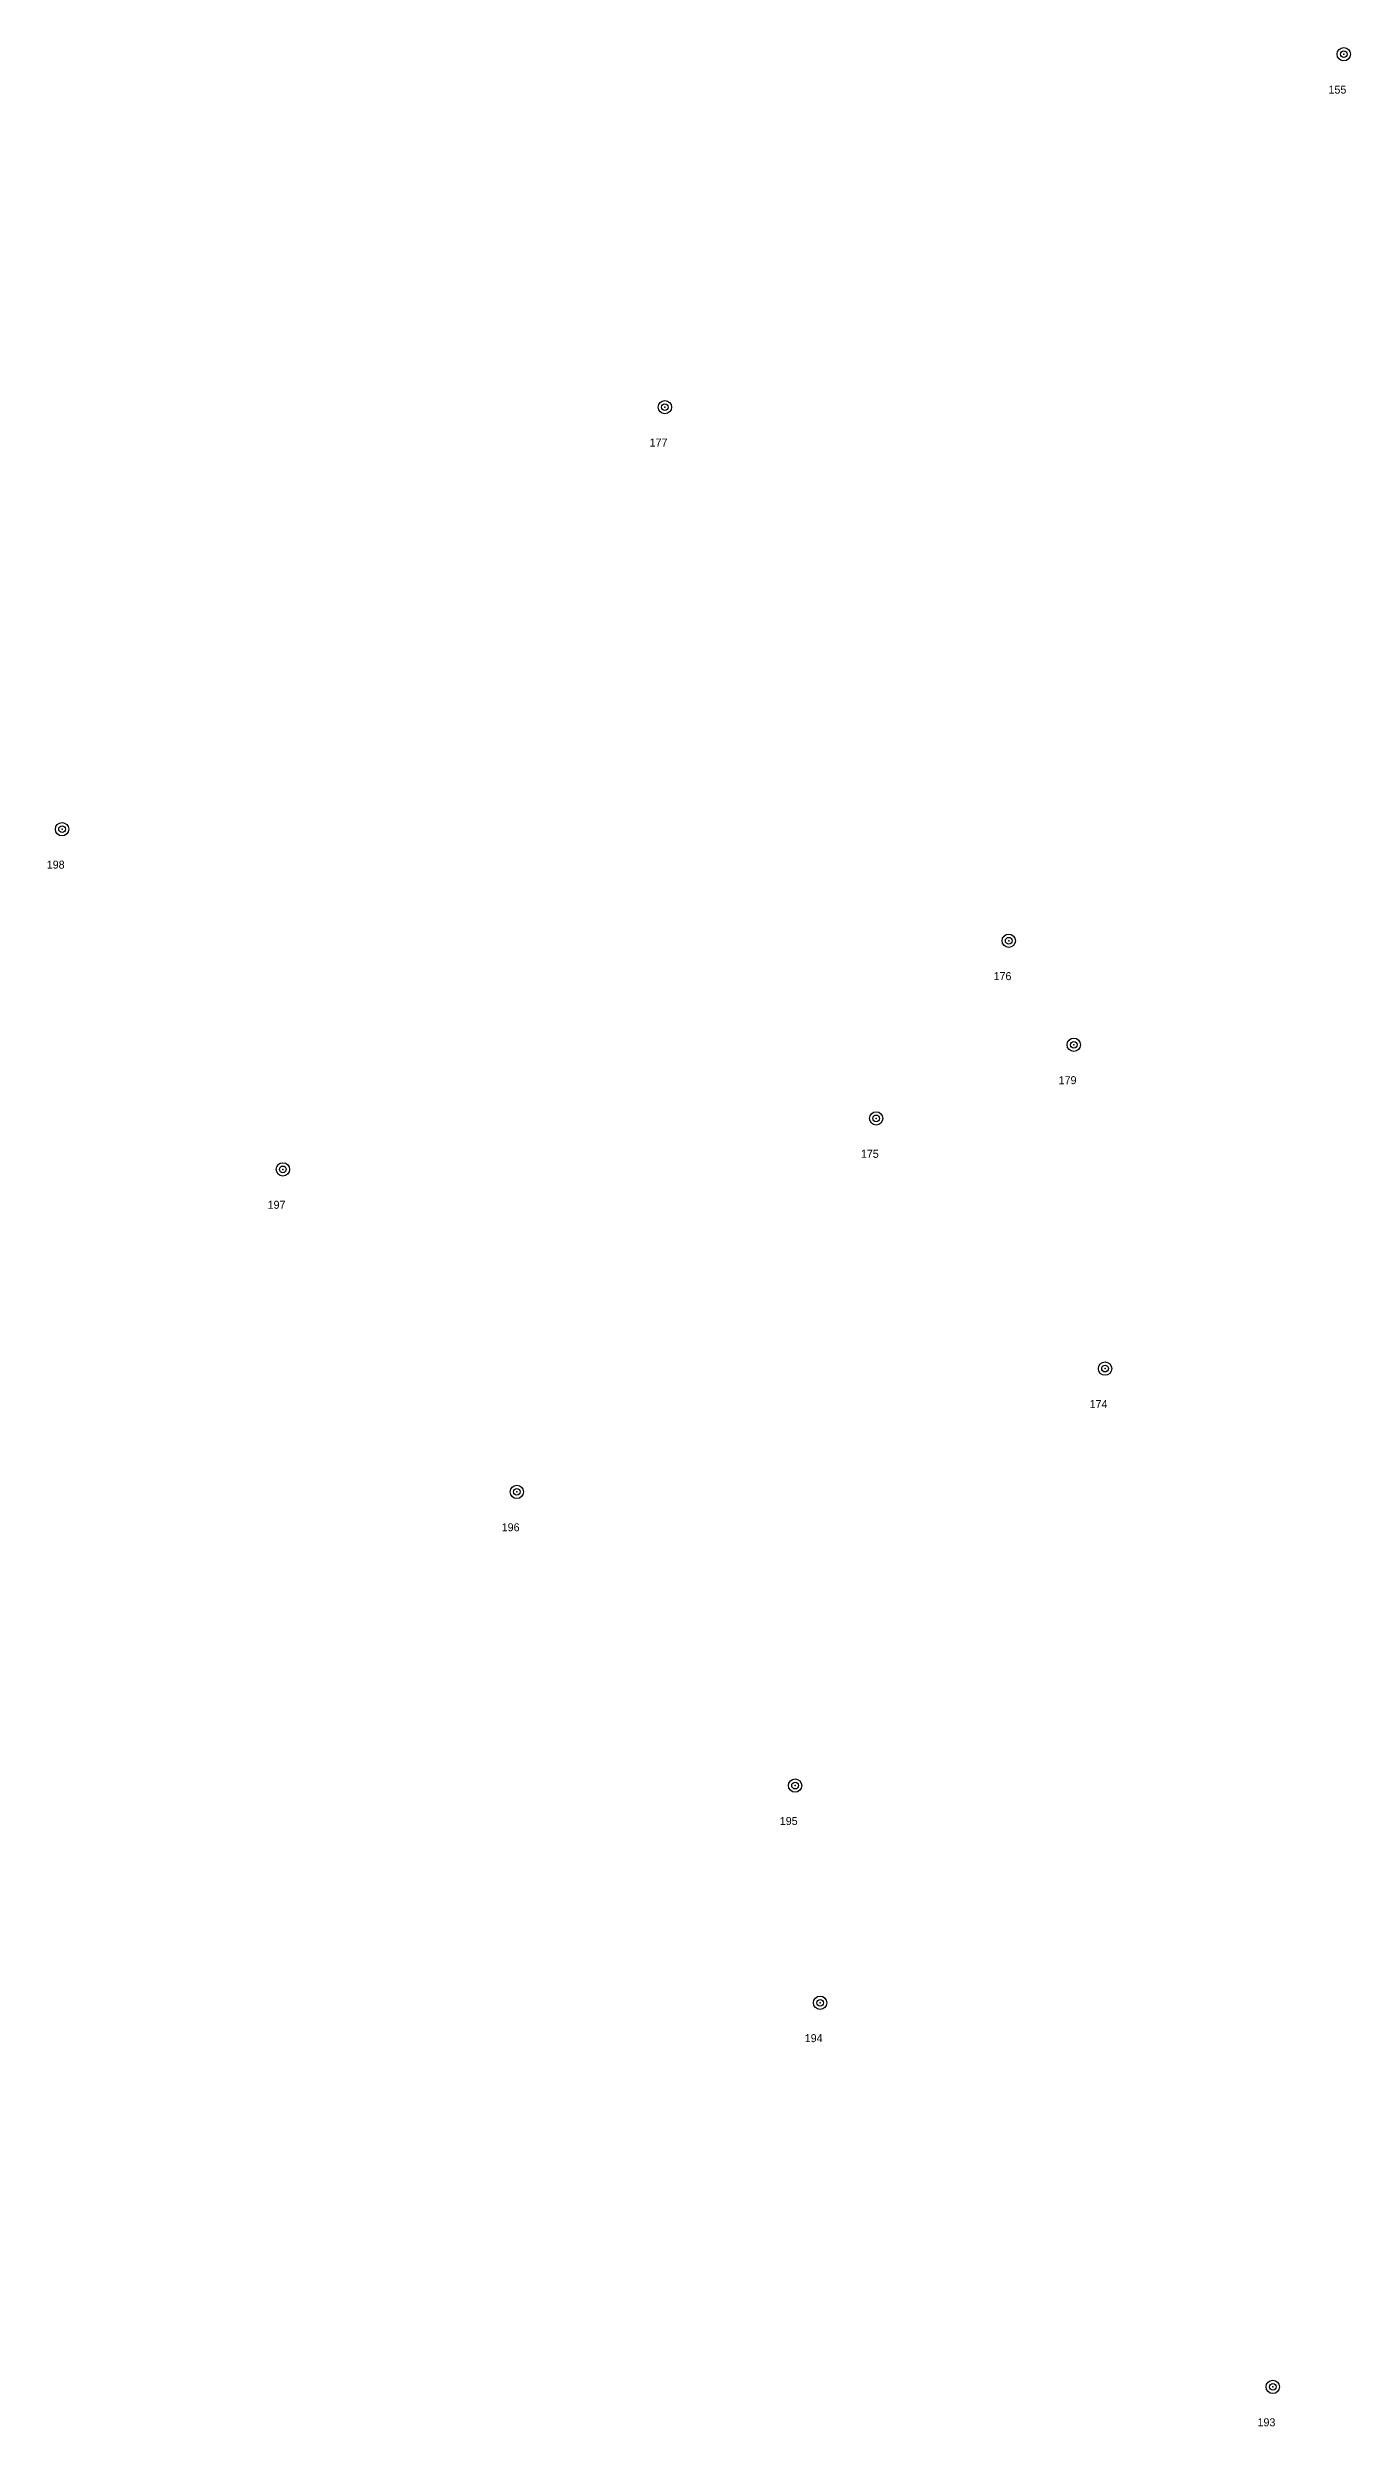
# Model space of a CAD drawing. Extents: x -1 to 151815, y -1 to 243817.
# Drawn here: x 151449.6 to 151498.5, y 243286.3 to 243375.5 of the extents above; entities that cross this region are included whole.
import ezdxf
from ezdxf.enums import TextEntityAlignment as Align

# ---------------------------------------------------------------- set-up
doc = ezdxf.new("R2010")
doc.units = 0
doc.header["$PDSIZE"] = 0.4
doc.layers.add('C1610_0', color=7, linetype='Continuous')
doc.styles.add('HEBTXT', font='HEBTXT')

# ---------------------------------------------------------------- blocks, each defined once
blk = doc.blocks.new('C1610')
for radius in [1, 0.5]:
    blk.add_circle((0, 0, 1), radius)
at = {"color": 255}
blk.add_point((0, 0), dxfattribs=at)
at = {"style": 'HEBTXT'}
blk.add_attdef('POINT_NAME', text='', height=1.2, dxfattribs=at).set_placement((0, 1.5), align=Align.BOTTOM_CENTER)
blk.add_attdef('MARK_DESC', text='', height=1.2, dxfattribs=at).set_placement((0.03, -1.73), align=Align.TOP_CENTER)
at = {"style": 'HEBTXT', "flags": 1}
for tag, p in [('SOURCE', (0, -7.26)), ('CLASS', (0, -5.76)), ('MARK', (0, -4.26)), ('HEIGHT', (0, -10.26)), ('TOPO', (0, -8.76)), ('COMMENT', (0, -11.76))]:
    blk.add_attdef(tag, text='', height=1, dxfattribs=at).set_placement(p, align=Align.MIDDLE)

msp = doc.modelspace()

# ---------------------------------------------------------------- block references
at = {"layer": 'C1610_0'}
ref = msp.add_blockref('C1610', (151498.24, 243375.22), dxfattribs=dict(at, xscale=0.25, yscale=0.25, zscale=0.25))
ref.add_attrib('POINT_NAME', '155', dxfattribs={"layer": '0', "height": 0.3, "style": 'HEBTXT'}).set_placement((151498.002, 243373.653), align=Align.BOTTOM_CENTER)
ref = msp.add_blockref('C1610', (151472.79, 243361.99), dxfattribs=dict(at, xscale=0.25, yscale=0.25, zscale=0.25))
ref.add_attrib('POINT_NAME', '177', dxfattribs={"layer": '0', "height": 0.3, "style": 'HEBTXT'}).set_placement((151472.552, 243360.423), align=Align.BOTTOM_CENTER)
ref = msp.add_blockref('C1610', (151450.19, 243346.17), dxfattribs=dict(at, xscale=0.25, yscale=0.25, zscale=0.25))
ref.add_attrib('POINT_NAME', '198', dxfattribs={"layer": '0', "height": 0.3, "style": 'HEBTXT'}).set_placement((151449.952, 243344.603), align=Align.BOTTOM_CENTER)
ref = msp.add_blockref('C1610', (151485.68, 243341.99), dxfattribs=dict(at, xscale=0.25, yscale=0.25, zscale=0.25))
ref.add_attrib('POINT_NAME', '176', dxfattribs={"layer": '0', "height": 0.3, "style": 'HEBTXT'}).set_placement((151485.447, 243340.423), align=Align.BOTTOM_CENTER)
ref = msp.add_blockref('C1610', (151488.12, 243338.09), dxfattribs=dict(at, xscale=0.25, yscale=0.25, zscale=0.25))
ref.add_attrib('POINT_NAME', '179', dxfattribs={"layer": '0', "height": 0.3, "style": 'HEBTXT'}).set_placement((151487.887, 243336.523), align=Align.BOTTOM_CENTER)
ref = msp.add_blockref('C1610', (151480.71, 243335.33), dxfattribs=dict(at, xscale=0.25, yscale=0.25, zscale=0.25))
ref.add_attrib('POINT_NAME', '175', dxfattribs={"layer": '0', "height": 0.3, "style": 'HEBTXT'}).set_placement((151480.472, 243333.763), align=Align.BOTTOM_CENTER)
ref = msp.add_blockref('C1610', (151458.47, 243333.42), dxfattribs=dict(at, xscale=0.25, yscale=0.25, zscale=0.25))
ref.add_attrib('POINT_NAME', '197', dxfattribs={"layer": '0', "height": 0.3, "style": 'HEBTXT'}).set_placement((151458.232, 243331.853), align=Align.BOTTOM_CENTER)
ref = msp.add_blockref('C1610', (151489.29, 243325.95), dxfattribs=dict(at, xscale=0.25, yscale=0.25, zscale=0.25))
ref.add_attrib('POINT_NAME', '174', dxfattribs={"layer": '0', "height": 0.3, "style": 'HEBTXT'}).set_placement((151489.047, 243324.383), align=Align.BOTTOM_CENTER)
ref = msp.add_blockref('C1610', (151467.24, 243321.33), dxfattribs=dict(at, xscale=0.25, yscale=0.25, zscale=0.25))
ref.add_attrib('POINT_NAME', '196', dxfattribs={"layer": '0', "height": 0.3, "style": 'HEBTXT'}).set_placement((151467.007, 243319.763), align=Align.BOTTOM_CENTER)
ref = msp.add_blockref('C1610', (151477.67, 243310.32), dxfattribs=dict(at, xscale=0.25, yscale=0.25, zscale=0.25))
ref.add_attrib('POINT_NAME', '195', dxfattribs={"layer": '0', "height": 0.3, "style": 'HEBTXT'}).set_placement((151477.432, 243308.753), align=Align.BOTTOM_CENTER)
ref = msp.add_blockref('C1610', (151478.61, 243302.18), dxfattribs=dict(at, xscale=0.25, yscale=0.25, zscale=0.25))
ref.add_attrib('POINT_NAME', '194', dxfattribs={"layer": '0', "height": 0.3, "style": 'HEBTXT'}).set_placement((151478.367, 243300.613), align=Align.BOTTOM_CENTER)
ref = msp.add_blockref('C1610', (151495.58, 243287.78), dxfattribs=dict(at, xscale=0.25, yscale=0.25, zscale=0.25))
ref.add_attrib('POINT_NAME', '193', dxfattribs={"layer": '0', "height": 0.3, "style": 'HEBTXT'}).set_placement((151495.342, 243286.213), align=Align.BOTTOM_CENTER)

doc.saveas('drawing.dxf')
